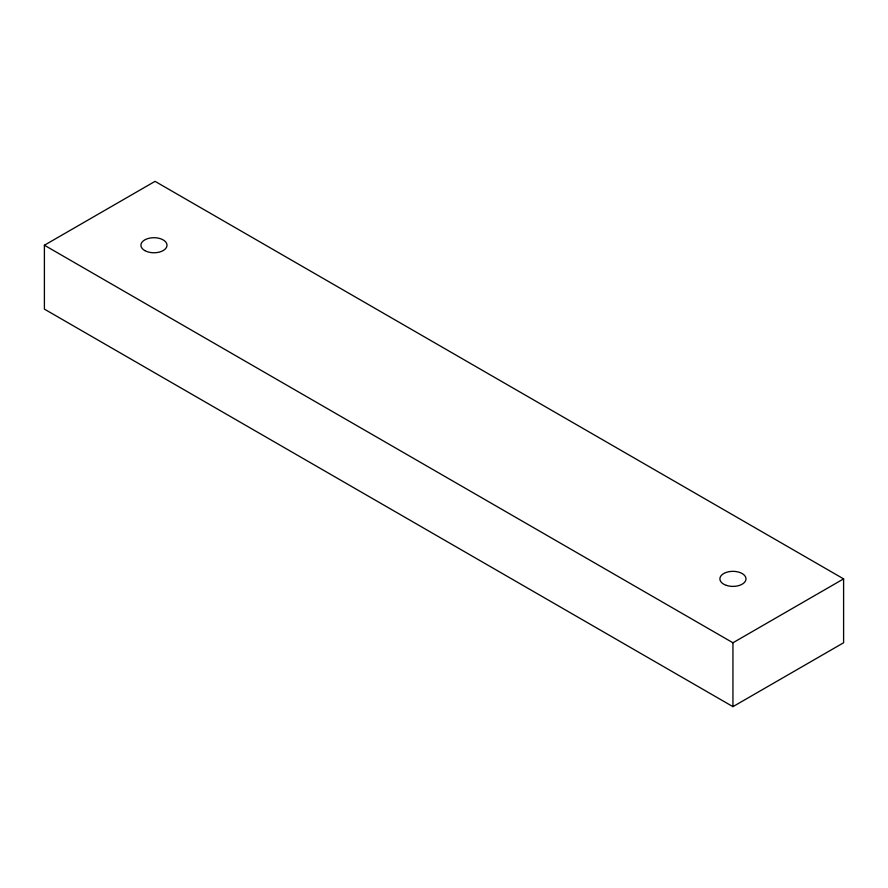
<?xml version="1.0" encoding="UTF-8"?>
<svg xmlns="http://www.w3.org/2000/svg" width="888" height="888" viewBox="0 0 888 888"><rect width="100%" height="100%" fill="white"/><g stroke="black" fill="none" stroke-linecap="round" stroke-linejoin="round"><path stroke-width="1.33" d="M44.4 245.232L155.056 181.352L843.6 578.876L843.6 642.768L732.944 706.648L44.4 309.124L44.4 245.232L732.944 642.768L843.6 578.876M732.944 642.768L732.944 706.648M726.417 585.392A13.043 7.526 0 0 0 745.987 578.876A13.043 7.526 0 0 0 726.417 572.349A13.043 7.526 0 0 0 726.417 585.392M144.744 250.56A13.043 7.526 0 0 0 166.567 247.186A13.043 7.526 0 0 0 150.594 237.962A13.043 7.526 0 0 0 144.744 250.56"/></g></svg>
